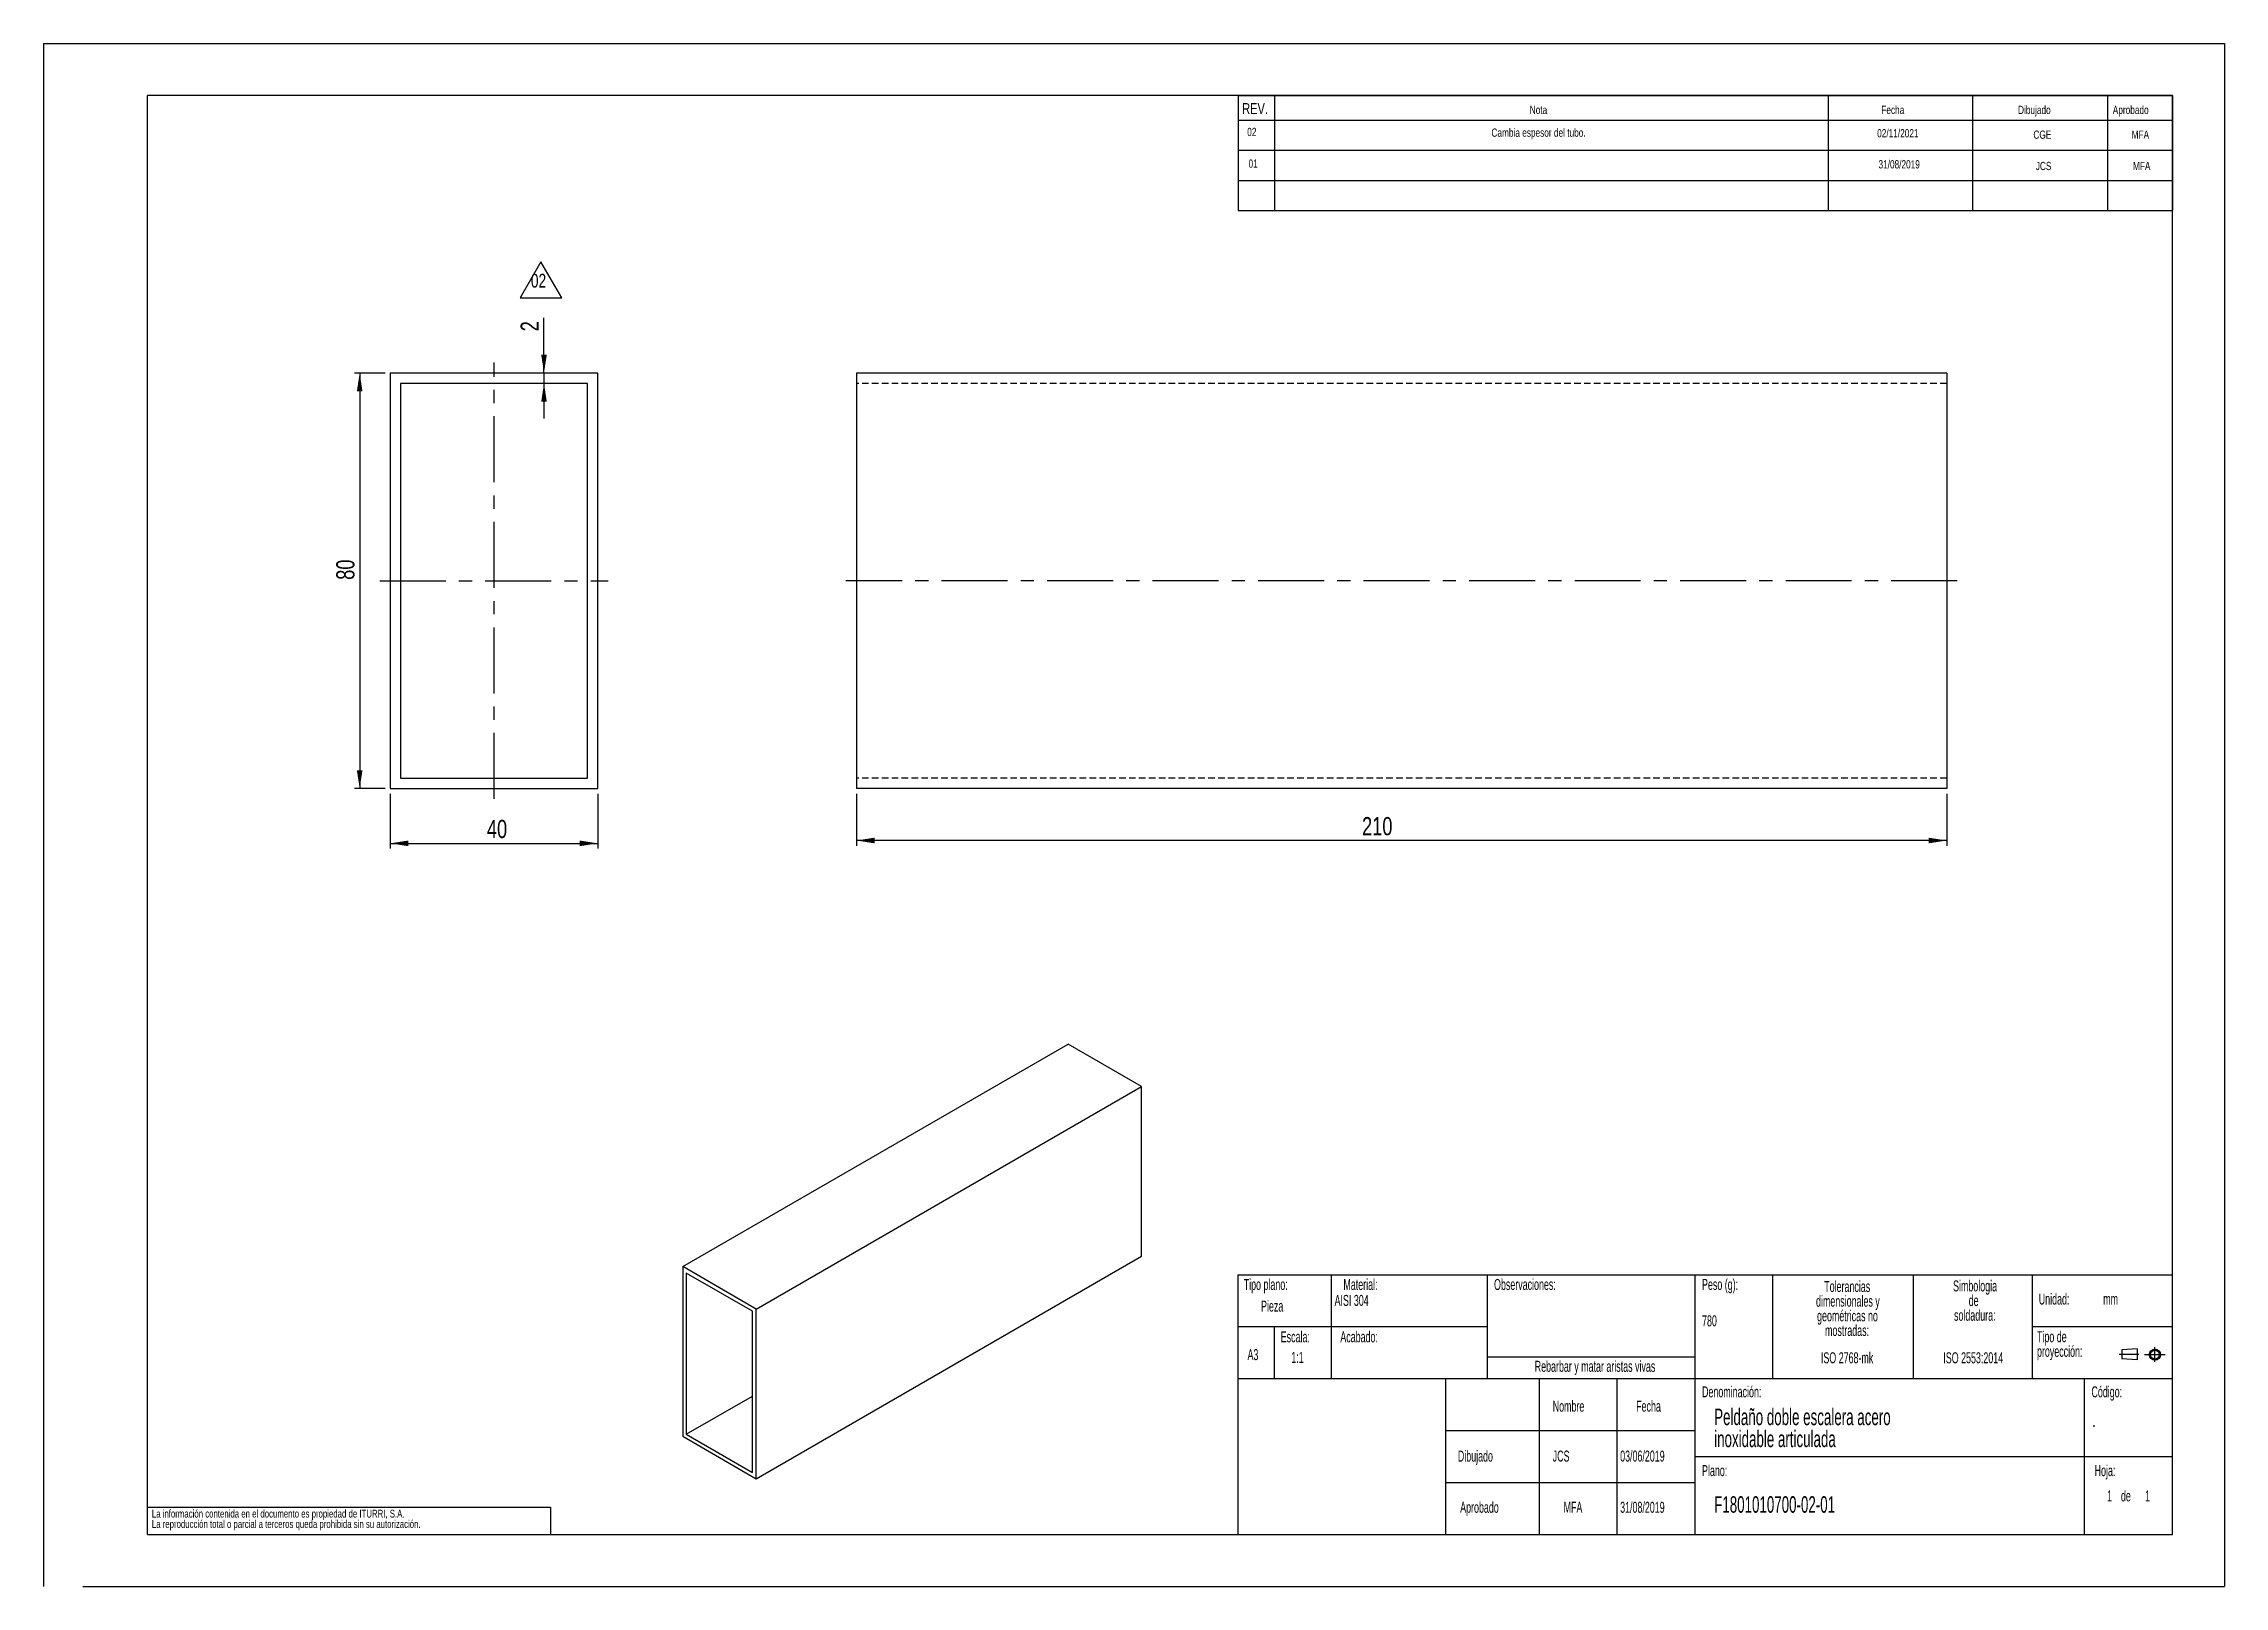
# Model space of a CAD drawing. Extents: x 0 to 2826, y 0 to 813.
# Drawn here: x 0 to 420, y 0 to 297 of the extents above.
import ezdxf

# ---------------------------------------------------------------- set-up
doc = ezdxf.new("R2010")
doc.units = 0
doc.linetypes.add('CENTERX2', pattern=[20.32, 12.7, -2.54, 2.54, -2.54])
doc.linetypes.add('HIDDEN', pattern=[1.905, 1.27, -0.635])
doc.layers.get('0').update_dxf_attribs({"linetype": 'CONTINUOUS'})
doc.layers.add('FORMATO', color=7, linetype='CONTINUOUS')
doc.layers.add('SLD-0', color=179, linetype='CONTINUOUS')
doc.styles.add('SLDTEXTSTYLE0', font='TXT', dxfattribs={"width": 0.75})
doc.styles.add('SLDTEXTSTYLE1', font='TXT', dxfattribs={"width": 0.605})
doc.dimstyles.new('SLDDIMSTYLE0', dxfattribs={"dimtxt": 3.5, "dimasz": 3.5, "dimexe": 0, "dimexo": 0.0625, "dimgap": 0.875, "dimtad": 1, "dimdec": 1, "dimrnd": 1e-09, "dimzin": 12, "dimtxsty": 'SLDTEXTSTYLE0', "dimsah": 1, "dimcen": 0.09, "dimazin": 3, "dimtfac": 1, "dimtdec": 1, "dimtofl": 0, "dimtmove": 0, "dimatfit": 3, "dimtolj": 1, "dimtzin": 12})
doc.dimstyles.new('SLDDIMSTYLE1', dxfattribs={"dimtxt": 3.5, "dimasz": 3.5, "dimexe": 0, "dimexo": 0.0625, "dimgap": 0.875, "dimtad": 1, "dimdec": 1, "dimrnd": 1e-09, "dimzin": 12, "dimtxsty": 'SLDTEXTSTYLE0', "dimsah": 1, "dimcen": 0.09, "dimazin": 3, "dimtfac": 1, "dimtdec": 1, "dimtmove": 0, "dimatfit": 3, "dimtolj": 1, "dimtzin": 12})

# ---------------------------------------------------------------- blocks, each defined once
blk = doc.blocks.new('BLOQUE3')
at = {"color": 7, "linetype": 'CENTERX2'}
for p, q in [((397.92, 130.06), (394.8, 130.06)), ((398.88, 130.02), (402.16, 130.02)), ((400.52, 128.85), (400.52, 131.19))]:
    blk.add_line(p, q, dxfattribs=at)
at = {"color": 7, "linetype": 'CONTINUOUS'}
for p, q in [((397.68, 130.95), (395.23, 130.77)), ((395.23, 130.77), (395.23, 129.34)), ((397.68, 130.95), (397.68, 129.16)), ((397.68, 129.16), (395.23, 129.34))]:
    blk.add_line(p, q, dxfattribs=at)
for radius in [0.892, 0.713]:
    blk.add_circle((400.52, 130.02), radius, dxfattribs=at)
blk = doc.blocks.new('SW_NOTE_0_1')
at = {"layer": 'SLD-0', "color": 0, "attachment_point": 2, "style": 'SLDTEXTSTYLE1'}
for s, insert, char_height in [('dimensionales y', (7.54, -0.09), 2.1167), ('Tolerancias', (7.41, 2.73), 2.1167), ('geométricas no', (7.46, -2.92), 2.1167), ('mostradas:', (7.38, -5.74), 2.117)]:
    blk.add_mtext(s, dxfattribs=dict(at, insert=insert, char_height=char_height))
blk = doc.blocks.new('SW_NOTE_0_2')
at = {"layer": 'SLD-0', "color": 0, "attachment_point": 1, "style": 'SLDTEXTSTYLE1'}
for s, insert, char_height in [('Tipo de', (0, 2.73), 2.117), ('proyección:', (0, -0.09), 2.1167)]:
    blk.add_mtext(s, dxfattribs=dict(at, insert=insert, char_height=char_height))
blk = doc.blocks.new('SW_NOTE_0_3')
at = {"layer": 'SLD-0', "color": 0, "char_height": 2.117, "attachment_point": 2, "style": 'SLDTEXTSTYLE1'}
for s, insert in [('Simbologia', (7.11, 2.73)), ('de', (6.84, -0.09)), ('soldadura:', (7.06, -2.92))]:
    blk.add_mtext(s, dxfattribs=dict(at, insert=insert))
blk = doc.blocks.new('SW_NOTE_0_4')
at = {"layer": 'SLD-0', "color": 0, "char_height": 1.5, "attachment_point": 1, "style": 'SLDTEXTSTYLE0'}
for s, insert in [('La información contenida en el documento es propiedad de ITURRI, S.A.', (0, 1.93)), ('La reproducción total o parcial a terceros queda prohibida sin su autorización.', (0, -0.07))]:
    blk.add_mtext(s, dxfattribs=dict(at, insert=insert))
blk = doc.blocks.new('SW_NOTE_0_5')
at = {"layer": 'SLD-0', "color": 0, "char_height": 3.175, "attachment_point": 1, "style": 'SLDTEXTSTYLE1'}
for s, insert in [('Peldaño doble escalera acero', (0, 4.09)), ('inoxidable articulada', (0, -0.14))]:
    blk.add_mtext(s, dxfattribs=dict(at, insert=insert))
blk = doc.blocks.new('SW_NOTE_0_6')
at = {"layer": 'SLD-0', "color": 0, "attachment_point": 2, "style": 'SLDTEXTSTYLE1'}
for s, insert, char_height in [('dimensionales y', (7.54, -0.09), 2.1167), ('Tolerancias', (7.41, 2.73), 2.1167), ('geométricas no', (7.46, -2.92), 2.1167), ('mostradas:', (7.38, -5.74), 2.117)]:
    blk.add_mtext(s, dxfattribs=dict(at, insert=insert, char_height=char_height))
blk = doc.blocks.new('SW_NOTE_0_7')
at = {"layer": 'SLD-0', "color": 0, "attachment_point": 1, "style": 'SLDTEXTSTYLE1'}
for s, insert, char_height in [('Tipo de', (0, 2.73), 2.117), ('proyección:', (0, -0.09), 2.1167)]:
    blk.add_mtext(s, dxfattribs=dict(at, insert=insert, char_height=char_height))
blk = doc.blocks.new('SW_NOTE_0_8')
at = {"layer": 'SLD-0', "color": 0, "char_height": 2.117, "attachment_point": 2, "style": 'SLDTEXTSTYLE1'}
for s, insert in [('Simbologia', (7.11, 2.73)), ('de', (6.84, -0.09)), ('soldadura:', (7.06, -2.92))]:
    blk.add_mtext(s, dxfattribs=dict(at, insert=insert))
blk = doc.blocks.new('SW_NOTE_0_9')
at = {"layer": 'SLD-0', "color": 0, "char_height": 1.5, "attachment_point": 1, "style": 'SLDTEXTSTYLE0'}
for s, insert in [('La información contenida en el documento es propiedad de ITURRI, S.A.', (0, 1.93)), ('La reproducción total o parcial a terceros queda prohibida sin su autorización.', (0, -0.07))]:
    blk.add_mtext(s, dxfattribs=dict(at, insert=insert))
blk = doc.blocks.new('SW_NOTE_0_10')
at = {"layer": 'SLD-0', "color": 0, "char_height": 3.175, "attachment_point": 1, "style": 'SLDTEXTSTYLE1'}
for s, insert in [('Peldaño doble escalera acero', (0, 4.09)), ('inoxidable articulada', (0, -0.14))]:
    blk.add_mtext(s, dxfattribs=dict(at, insert=insert))
blk = doc.blocks.new('SW_NOTE_0')
at = {"layer": 'FORMATO', "color": 0, "insert": (0, 17.1), "char_height": 13.23, "attachment_point": 1, "style": 'SLDTEXTSTYLE0'}
blk.add_mtext('02', dxfattribs=at)
blk = doc.blocks.new('SIMBOLO_REV2')
at = {"layer": 'FORMATO'}
for p, q in [((201.4, 1620.3), (181.4, 1585.7)), ((221.4, 1585.7), (201.4, 1620.3)), ((181.4, 1585.7), (221.4, 1585.7))]:
    blk.add_line(p, q, dxfattribs=at)
at = {"layer": 'FORMATO', "color": 7}
blk.add_blockref('SW_NOTE_0', (191.7, 1591.6), dxfattribs=at)
blk = doc.blocks.new('_D')
at = {"layer": 'FORMATO', "color": 52}
for p, q in [((66.75, 152.59), (66.75, 142.04)), ((106.75, 152.59), (106.75, 142.04)), ((66.75, 143.04), (106.75, 143.04))]:
    blk.add_line(p, q, dxfattribs=at)
for points in [[(66.75, 143.04), (70.25, 142.5), (70.25, 143.58)], [(106.75, 143.04), (103.25, 143.58), (103.25, 142.5)]]:
    blk.add_solid(points, dxfattribs=at)
at = {"layer": 'FORMATO', "color": 52, "insert": (85.37, 147.56), "char_height": 3.5, "attachment_point": 1, "style": 'SLDTEXTSTYLE0'}
blk.add_mtext('40', dxfattribs=at)
blk = doc.blocks.new('_D_1')
at = {"layer": 'FORMATO', "color": 52}
for p, q in [((65.75, 233.59), (59.87, 233.59)), ((60.87, 233.59), (60.87, 153.59)), ((65.75, 153.59), (59.87, 153.59))]:
    blk.add_line(p, q, dxfattribs=at)
for points in [[(60.87, 233.59), (60.33, 230.09), (61.41, 230.09)], [(60.87, 153.59), (61.41, 157.09), (60.33, 157.09)]]:
    blk.add_solid(points, dxfattribs=at)
at = {"layer": 'FORMATO', "color": 52, "insert": (56.36, 193.78), "char_height": 3.5, "attachment_point": 1, "rotation": 90, "style": 'SLDTEXTSTYLE0'}
blk.add_mtext('80', dxfattribs=at)
blk = doc.blocks.new('_D_2')
at = {"layer": 'FORMATO', "color": 52}
for p, q in [((96.37, 233.59), (96.37, 244.2)), ((96.37, 233.59), (96.37, 231.59)), ((96.37, 231.59), (96.37, 224.86))]:
    blk.add_line(p, q, dxfattribs=at)
for points in [[(96.37, 233.59), (96.91, 237.09), (95.84, 237.09)], [(96.37, 231.59), (95.84, 228.09), (96.91, 228.09)]]:
    blk.add_solid(points, dxfattribs=at)
at = {"layer": 'FORMATO', "color": 52, "insert": (91.86, 241.61), "char_height": 3.5, "attachment_point": 1, "rotation": 90, "style": 'SLDTEXTSTYLE0'}
blk.add_mtext('2', dxfattribs=at)
blk = doc.blocks.new('_D_3')
at = {"layer": 'FORMATO', "color": 52}
for p, q in [((156.53, 152.59), (156.53, 142.59)), ((366.53, 152.59), (366.53, 142.59)), ((366.53, 143.59), (156.53, 143.59))]:
    blk.add_line(p, q, dxfattribs=at)
for points in [[(156.53, 143.59), (160.03, 143.05), (160.03, 144.13)], [(366.53, 143.59), (363.03, 144.13), (363.03, 143.05)]]:
    blk.add_solid(points, dxfattribs=at)
at = {"layer": 'FORMATO', "color": 52, "insert": (253.92, 148.1), "char_height": 3.5, "attachment_point": 1, "style": 'SLDTEXTSTYLE0'}
blk.add_mtext('210', dxfattribs=at)

msp = doc.modelspace()

# ---------------------------------------------------------------- linework, layer by layer
at = {"color": 7, "linetype": 'CONTINUOUS'}
for p, q in [((0, 297), (420, 297)), ((0, 297), (0, 0)), ((420, 297), (420, 0)), ((410, 287), (20, 287)), ((20, 10), (20, 287)), ((410, 10), (410, 287)), ((106.75, 233.59), (66.75, 233.59)), ((66.75, 233.59), (66.75, 153.59)), ((104.75, 231.59), (68.75, 231.59)), ((68.75, 231.59), (68.75, 155.59)), ((104.75, 155.59), (104.75, 231.59)), ((106.75, 153.59), (106.75, 233.59)), ((156.53, 233.59), (156.53, 153.59)), ((366.53, 233.59), (156.53, 233.59)), ((366.53, 233.59), (366.53, 153.59)), ((68.75, 155.59), (104.75, 155.59)), ((66.75, 153.59), (106.75, 153.59)), ((366.53, 153.59), (156.53, 153.59)), ((123.08, 61.55), (197.32, 104.41)), ((211.47, 96.24), (197.32, 104.41)), ((137.22, 53.38), (211.47, 96.24)), ((211.47, 63.58), (211.47, 96.24)), ((137.22, 20.72), (211.47, 63.58)), ((137.22, 53.38), (123.08, 61.55)), ((123.08, 61.55), (123.08, 28.89)), ((136.51, 52.97), (123.78, 60.32)), ((123.78, 60.32), (123.78, 29.29)), ((230, 60), (410, 60)), ((230, 60), (230, 10)), ((136.51, 21.95), (136.51, 52.97)), ((137.22, 20.72), (137.22, 53.38)), ((123.78, 29.29), (136.51, 36.64)), ((123.08, 28.89), (137.22, 20.72)), ((123.78, 29.29), (136.51, 21.95)), ((20, 10), (410, 10)), ((7.53, 0), (420, 0))]:
    msp.add_line(p, q, dxfattribs=at)
at = {"color": 7, "linetype": 'HIDDEN'}
for p, q in [((366.53, 231.59), (156.53, 231.59)), ((366.53, 155.59), (156.53, 155.59))]:
    msp.add_line(p, q, dxfattribs=at)
at = {"layer": 'FORMATO'}
for p, q in [((230.09, 287), (410, 287)), ((230.09, 287), (230.09, 264.87)), ((237.03, 287), (237.03, 264.87)), ((343.66, 287), (343.66, 264.87)), ((371.46, 287), (371.46, 264.87)), ((397.51, 287), (397.51, 264.87)), ((410, 287), (410, 264.87)), ((230.09, 282.27), (410, 282.27)), ((230.09, 276.47), (410, 276.47)), ((230.09, 270.67), (410, 270.67)), ((230.09, 264.87), (410, 264.87))]:
    msp.add_line(p, q, dxfattribs=at)
at = {"layer": 'FORMATO', "color": 52, "linetype": 'CENTERX2'}
for p, q in [((86.75, 151.59), (86.75, 235.59)), ((64.75, 193.59), (108.75, 193.59)), ((368.53, 193.59), (154.53, 193.59))]:
    msp.add_line(p, q, dxfattribs=at)
at = {"layer": 'SLD-0'}
for p, q in [((248, 60), (248, 40)), ((278, 60), (278, 40)), ((318, 60), (318, 40)), ((333, 60), (333, 40)), ((360.08, 60), (360.08, 40)), ((383, 60), (383, 40)), ((230, 50), (248, 50)), ((237, 50), (237, 40)), ((248, 50), (278, 50)), ((383, 50), (410, 50)), ((278, 44.16), (318, 44.16)), ((230, 40), (410, 40)), ((270, 40), (270, 10)), ((288, 40), (288, 10)), ((303, 40), (303, 10)), ((318, 40), (318, 10)), ((393, 40), (393, 10)), ((270, 30), (318, 30)), ((318, 25), (393, 25)), ((393, 25), (410, 25)), ((270, 20), (318, 20)), ((20, 15.25), (97.63, 15.25)), ((97.63, 15.25), (97.63, 10))]:
    msp.add_line(p, q, dxfattribs=at)

# ---------------------------------------------------------------- block references
at = {"color": 7, "linetype": 'CONTINUOUS', "xscale": 1.2, "yscale": 1.2, "zscale": 1.2}
msp.add_blockref('BLOQUE3', (-74.01, -111.41), dxfattribs=at)
msp.add_blockref('BLOQUE3', (-74.01, -111.41), dxfattribs=at)
at = {"layer": 'FORMATO', "xscale": 0.2, "yscale": 0.2, "zscale": 0.2}
msp.add_blockref('SIMBOLO_REV2', (55.5, -69.05), dxfattribs=at)
at = {"layer": 'SLD-0'}
for name, p in [('SW_NOTE_0_1', (339.95, 56.06)), ('SW_NOTE_0_6', (339.95, 56.06)), ('SW_NOTE_0_3', (364.87, 56.17)), ('SW_NOTE_0_8', (364.87, 56.17)), ('SW_NOTE_0_2', (383.91, 46.39)), ('SW_NOTE_0_7', (383.91, 46.39)), ('SW_NOTE_0_5', (321.74, 30.12)), ('SW_NOTE_0_10', (321.74, 30.12)), ('SW_NOTE_0_4', (20.84, 12.82)), ('SW_NOTE_0_9', (20.84, 12.82))]:
    msp.add_blockref(name, p, dxfattribs=at)

# ---------------------------------------------------------------- texts
at = {"layer": 'FORMATO', "style": 'SLDTEXTSTYLE0'}
for s, insert, char_height, attachment_point in [('REV.', (230.84, 285.55), 2.117, 1), ('Nota', (286.22, 285.03), 1.587, 1), ('Fecha', (353.93, 285.03), 1.587, 1), ('Dibujado', (380.26, 285.03), 1.587, 1), ('Aprobado', (398.51, 285.03), 1.587, 1), ('02', (232.69, 280.79), 1.587, 2), ('Cambia espesor del tubo.', (287.91, 280.66), 1.5875, 2), ('02/11/2021', (357.11, 280.54), 1.587, 2), ('CGE', (384.94, 280.27), 1.587, 2), ('MFA', (403.82, 280.27), 1.587, 2), ('01', (232.94, 274.7), 1.587, 2), ('31/08/2019', (357.37, 274.56), 1.587, 2), ('JCS', (385.18, 274.24), 1.587, 2), ('MFA', (404.08, 274.24), 1.587, 2)]:
    msp.add_mtext(s, dxfattribs=dict(at, insert=insert, char_height=char_height, attachment_point=attachment_point))
at = {"layer": 'SLD-0', "style": 'SLDTEXTSTYLE1'}
for s, insert, char_height, attachment_point in [('Tipo plano:', (231.13, 59.18), 2.1167, 1), ('Tipo plano:', (231.13, 59.18), 2.1167, 1), ('Material:', (250.33, 59.18), 2.117, 1), ('Material:', (250.33, 59.18), 2.117, 1), ('Observaciones:', (279.34, 59.18), 2.1167, 1), ('Observaciones:', (279.34, 59.18), 2.1167, 1), ('Peso (g):', (319.4, 59.18), 2.117, 1), ('Peso (g):', (319.4, 59.18), 2.117, 1), ('Pieza', (234.47, 55.02), 2.117, 1), ('Pieza', (234.47, 55.02), 2.117, 1), ('AISI 304', (248.63, 56.11), 2.117, 1), ('AISI 304', (248.63, 56.11), 2.117, 1), ('Unidad:', (384.25, 56.37), 2.117, 1), ('Unidad:', (384.25, 56.37), 2.117, 1), ('mm', (396.66, 56.37), 2.117, 1), ('mm', (396.66, 56.37), 2.117, 1), ('780', (319.4, 52.18), 2.117, 1), ('780', (319.4, 52.18), 2.117, 1), ('Escala:', (238.26, 49.1), 2.117, 1), ('Escala:', (238.26, 49.1), 2.117, 1), ('Acabado:', (249.74, 49.1), 2.117, 1), ('Acabado:', (249.74, 49.1), 2.117, 1), ('A3', (231.86, 45.67), 2.117, 1), ('A3', (231.86, 45.67), 2.117, 1), ('1:1', (240.29, 45.13), 2.117, 1), ('1:1', (240.29, 45.13), 2.117, 1), ('Rebarbar y matar aristas vivas', (298.79, 43.42), 2.1167, 2), ('Rebarbar y matar aristas vivas', (298.79, 43.42), 2.1167, 2), ('ISO 2768-mk', (347.34, 45.06), 2.1167, 2), ('ISO 2768-mk', (347.34, 45.06), 2.1167, 2), ('ISO 2553:2014', (371.63, 45.06), 2.1167, 2), ('ISO 2553:2014', (371.63, 45.06), 2.1167, 2), ('Denominación:', (319.4, 38.51), 2.1167, 1), ('Denominación:', (319.4, 38.51), 2.1167, 1), ('Código:', (394.4, 38.51), 2.117, 1), ('Código:', (394.4, 38.51), 2.117, 1), ('Nombre', (290.64, 35.75), 2.117, 1), ('Nombre', (290.64, 35.75), 2.117, 1), ('Fecha', (306.71, 35.75), 2.117, 1), ('Fecha', (306.71, 35.75), 2.117, 1), ('-', (394.59, 32.19), 2.12, 1), ('-', (394.59, 32.19), 2.12, 1), ('Dibujado', (272.37, 26.14), 2.117, 1), ('Dibujado', (272.37, 26.14), 2.117, 1), ('JCS', (290.64, 26.14), 2.117, 1), ('03/06/2019', (303.63, 26.14), 2.117, 1), ('Plano:', (319.4, 23.34), 2.117, 1), ('Plano:', (319.4, 23.34), 2.117, 1), ('Hoja:', (395.01, 23.34), 2.117, 1), ('Hoja:', (395.01, 23.34), 2.117, 1), ('F1801010700-02-01', (321.74, 17.35), 3.175, 1), ('F1801010700-02-01', (321.74, 17.35), 3.175, 1), ('1', (397.41, 18.47), 2.12, 1), ('1', (397.41, 18.47), 2.12, 1), ('1', (397.41, 18.47), 2.12, 1), ('1', (397.41, 18.47), 2.12, 1), ('de', (400.08, 18.47), 2.117, 1), ('de', (400.08, 18.47), 2.117, 1), ('de', (400.08, 18.47), 2.117, 1), ('de', (400.08, 18.47), 2.117, 1), ('1', (404.73, 18.47), 2.12, 1), ('1', (404.73, 18.47), 2.12, 1), ('1', (404.73, 18.47), 2.12, 1), ('1', (404.73, 18.47), 2.12, 1), ('Aprobado', (272.82, 16.28), 2.117, 1), ('Aprobado', (272.82, 16.28), 2.117, 1), ('MFA', (292.74, 16.28), 2.117, 1), ('31/08/2019', (303.63, 16.28), 2.117, 1)]:
    msp.add_mtext(s, dxfattribs=dict(at, insert=insert, char_height=char_height, attachment_point=attachment_point))

# ---------------------------------------------------------------- dimensions: what is measured, and where the dimension line sits
at = {"layer": 'FORMATO', "color": 52}
for base, p1, p2, dimstyle, picture, middle in [((96.37, 231.59), (106.75, 233.59), (104.75, 231.59), 'SLDDIMSTYLE1', '_D_2', (96.37, 242.91)), ((60.87, 153.59), (66.75, 233.59), (66.75, 153.59), 'SLDDIMSTYLE0', '_D_1', (60.87, 196.36))]:
    dim = msp.add_linear_dim(base=base, p1=p1, p2=p2, angle=90, dimstyle=dimstyle, dxfattribs=at)
    dim.commit()
    dim.dimension.update_dxf_attribs({"geometry": picture, "text_midpoint": middle, "dimtype": 160})
for base, p1, p2, picture, middle in [((106.75, 143.04), (66.75, 153.59), (106.75, 153.59), '_D', (87.95, 143.04)), ((156.53, 143.59), (366.53, 153.59), (156.53, 153.59), '_D_3', (257.8, 143.59))]:
    dim = msp.add_linear_dim(base=base, p1=p1, p2=p2, dimstyle='SLDDIMSTYLE0', dxfattribs=at)
    dim.commit()
    dim.dimension.update_dxf_attribs({"geometry": picture, "text_midpoint": middle, "dimtype": 160})

doc.saveas('drawing.dxf')
